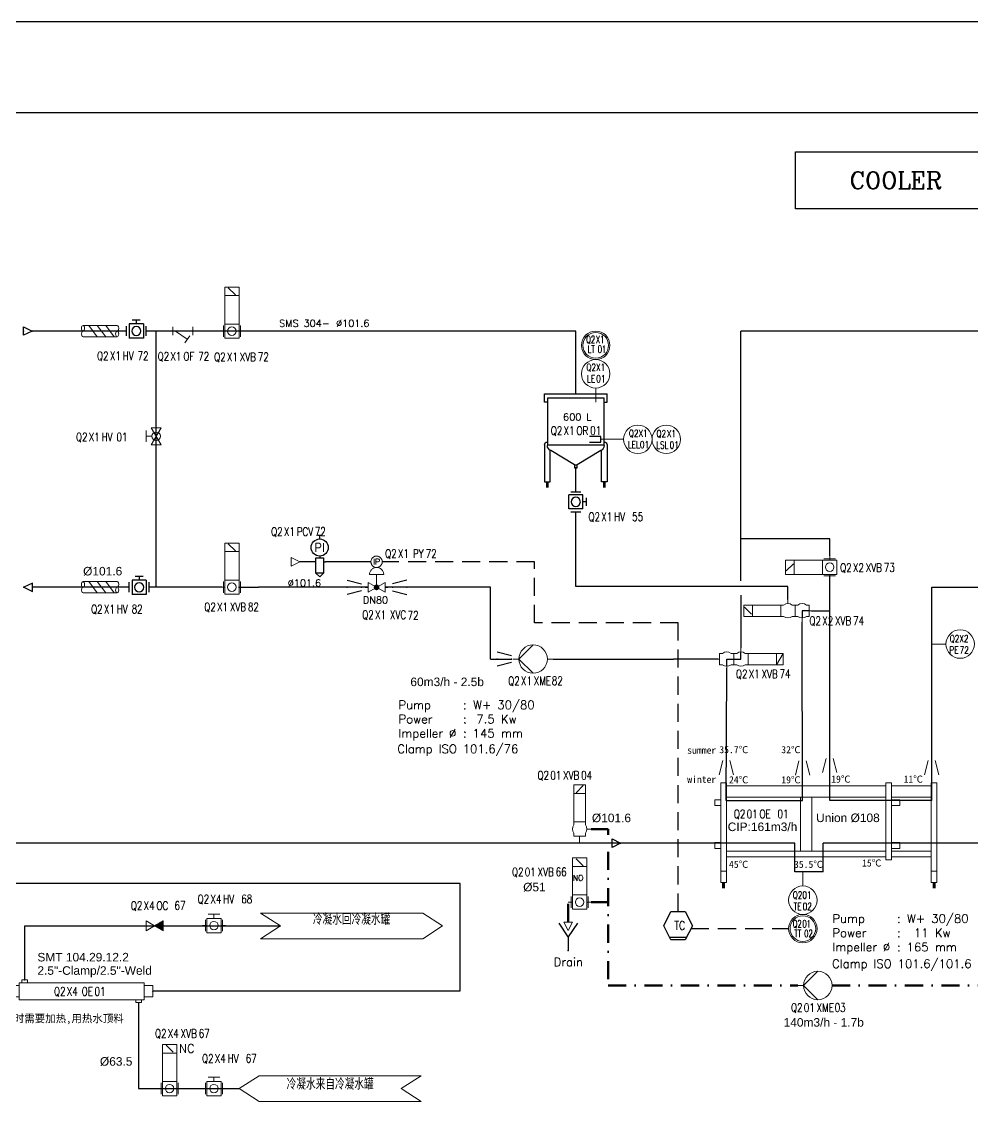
# Model space of a CAD drawing. Header units: inches. Extents: x 14542 to 16164, y 23460 to 24887.
# Drawn here: x 15452.9 to 15787.1, y 23620.2 to 23999.7 of the extents above; entities that cross this region are included whole.
import ezdxf
from ezdxf.enums import TextEntityAlignment as Align

# ---------------------------------------------------------------- set-up
doc = ezdxf.new("R2010")
doc.units = ezdxf.units.IN
doc.header["$MEASUREMENT"] = 0
for name, pattern in [('ACAD_ISO02W100', [15, 12, -3]), ('DASHDOT2', [12.7, 6.35, -3.175, 0, -3.175]), ('DASHED2', [9.525, 6.35, -3.175])]:
    doc.linetypes.add(name, pattern=pattern)
for name, color, linetype in [('14 Pipe Water Cold', 142, 'Continuous'), ('20 Pipe Steam Industrial', 231, 'Continuous'), ('DIAMETRE', 7, 'Continuous'), ('LIAISON INSTRUMENTATION', 140, 'DASHED2'), ('LIBELLE-INSTRUM', 7, 'Continuous'), ('MATERIEL-DIVERS', 7, 'Continuous'), ('POMPES-PROCESS', 7, 'Continuous'), ('REPERES', 7, 'Continuous'), ('Steam pipe', 231, 'Continuous'), ('techn-data', 7, 'Continuous'), ('TEXTES', 7, 'Continuous'), ('TUYAUTERIE-AIR INSTRUMENT', 3, 'Continuous'), ('TUYAUTERIE-EAU', 5, 'Continuous'), ('TUYAUTERIE-EAU UTILITES FROIDE', 142, 'Continuous'), ('TUYAUTERIE-EGOUT', 32, 'Continuous'), ('TUYAUTERIE-NEP', 4, 'DASHDOT2'), ('TUYAUTERIE-PROCESS', 30, 'Continuous'), ('TXT_FR', 7, 'Continuous'), ('VANNES', 7, 'Continuous'), ('VANNES-FLUIDES-AUX', 7, 'Continuous'), ('VANNES-PROCESS', 7, 'Continuous')]:
    doc.layers.add(name, color=color, linetype=linetype)
for name, color, linetype, lineweight in [('17 Pipe CIP', 4, 'DASHDOT2', 50), ('19 Pipe Process', 30, 'Continuous', 30), ('31 Equipment', 7, 'Continuous', 9), ('40 TXT Data', 7, 'Continuous', 9), ('61 Revision Cloud', 1, 'Continuous', 9)]:
    doc.layers.add(name, color=color, linetype=linetype, lineweight=lineweight)
doc.layers.get('REPERES').off()
doc.styles.add('ROMANC', font='romanc')
doc.styles.add('ROMANS', font='ROMANS.SHX')
doc.styles.add('ROMANT', font='romant')
doc.styles.get("Standard").update_dxf_attribs({"font": 'arial.ttf'})
doc.styles.add('USER1', font='TXT.SHX', dxfattribs={"bigfont": 'gbcbig.shx'})

# ---------------------------------------------------------------- blocks, each defined once
blk = doc.blocks.new('FLE23')
at = {"color": 7}
for p, q in [((0, -1.5), (0, 1.5)), ((0, 1.5), (3, 0)), ((3, 0), (0, -1.5))]:
    blk.add_line(p, q, dxfattribs=at)
at = {"layer": 'MATERIEL-DIVERS', "color": 2}
for p in [(0, 0), (3, 0)]:
    blk.add_point(p, dxfattribs=at)
at = {"layer": 'MATERIEL-DIVERS', "color": 7, "extrusion": (-1, 0, 0)}
blk.add_point((0, 0), dxfattribs=at)
at = {"layer": 'MATERIEL-DIVERS', "color": 7, "extrusion": (1, 0, 0)}
blk.add_point((3, 0), dxfattribs=at)
blk = doc.blocks.new('FLE23-A')
at = {"color": 7}
for p, q in [((0, 1.5), (-3, 0)), ((-3, 0), (0, -1.5)), ((0, -1.5), (0, 1.5))]:
    blk.add_line(p, q, dxfattribs=at)
at = {"layer": 'MATERIEL-DIVERS', "color": 7, "extrusion": (-1, 0, 0)}
blk.add_point((-3, 0), dxfattribs=at)
at = {"layer": 'MATERIEL-DIVERS', "color": 2}
for p in [(-3, 0), (0, 0)]:
    blk.add_point(p, dxfattribs=at)
at = {"layer": 'MATERIEL-DIVERS', "color": 7, "extrusion": (1, 0, 0)}
blk.add_point((0, 0), dxfattribs=at)
blk = doc.blocks.new('APV-SIGN-ARW-FLOW-1')
at = {"layer": '31 Equipment'}
for p, q in [((-1.5, -1.5), (-1.5, 1.5)), ((-1.5, 1.5), (1.5, 0)), ((1.5, 0), (-1.5, -1.5))]:
    blk.add_line(p, q, dxfattribs=at)
blk = doc.blocks.new('APV-PMP-GEN-CENTR-1')
at = {"layer": '31 Equipment', "ltscale": 38}
for p, q in [((5, 0), (0, 5)), ((-5, 0), (-7, 0)), ((5, 0), (0, -5)), ((5, 0), (7, 0))]:
    blk.add_line(p, q, dxfattribs=at)
blk.add_circle((0, 0), 5, dxfattribs=at)
blk = doc.blocks.new('APV-INS-M-L-TE')
at = {"layer": '31 Equipment', "color": 7}
blk.add_line((0, -5), (0, -10), dxfattribs=at)
blk.add_circle((0, 0), 5, dxfattribs=at)
blk = doc.blocks.new('APV-INS-F-L-TT')
at = {"layer": '31 Equipment'}
for radius in [5, 4.5]:
    blk.add_circle((0, 0), radius, dxfattribs=at)
blk = doc.blocks.new('EGOUT')
at = {"color": 7}
for p, q in [((-3.2, 9.61), (0, 4.81)), ((0, 4.81), (3.2, 9.61)), ((0, 4.81), (0, 0))]:
    blk.add_line(p, q, dxfattribs=at)
at = {"color": 7, "extrusion": (0, -1, 0)}
blk.add_point((0, 0), dxfattribs=at)
at = {"layer": 'POMPES-PROCESS', "style": 'ROMANS'}
blk.add_attdef('EGOUT', text='', height=3, dxfattribs=at).set_placement((0, -4), align=Align.MIDDLE)
blk = doc.blocks.new('APV-INS-M-L-PE')
at = {"layer": '31 Equipment', "color": 7}
blk.add_line((0, -5), (0, -10), dxfattribs=at)
blk.add_circle((0, 0), 5, dxfattribs=at)
blk = doc.blocks.new('APV-FILT-GEN-Y-1')
at = {"layer": '31 Equipment'}
for p, q in [((-3.5, -1.5), (-3.5, 1.5)), ((-3.5, 0), (3.5, 0)), ((-2.5, 0), (1.6, -2.87)), ((3.5, 1.5), (3.5, -1.5)), ((2.46, -1.64), (0.74, -4.1))]:
    blk.add_line(p, q, dxfattribs=at)
blk = doc.blocks.new('REPNORM1')
at = {"layer": 'TEXTES', "style": 'ROMANS', "width": 0.75}
for tag, p in [('ZONE', (-9.75, -1.25)), ('SOUSZONE', (-5.25, -1.25)), ('ELEMENT', (-0.75, -1.25)), ('NUM', (5.59, -1.22))]:
    blk.add_attdef(tag, p, '', height=3, dxfattribs=at)
blk = doc.blocks.new('REPNORM')
at = {"layer": 'TEXTES', "style": 'ROMANS', "width": 0.75}
for tag, p in [('ZONE', (-9.75, -1.25)), ('SOUSZONE', (-5.25, -1.25)), ('ELEMENT', (0, -1.25)), ('NUM', (4.5, -1.25))]:
    blk.add_attdef(tag, p, '', height=3, dxfattribs=at)
blk = doc.blocks.new('REPINS')
at = {"layer": 'TEXTES', "style": 'ROMANS', "width": 0.75}
for tag, p in [('ZONE', (-3.3, 1)), ('SOUSZONE', (0.1, 1)), ('NUM', (0.2, -3))]:
    blk.add_attdef(tag, p, '', height=2.5, dxfattribs=at)
blk.add_attdef('ELEMENT', text='', height=2.5, dxfattribs=at).set_placement((-0.2, -3), align=Align.RIGHT)
blk = doc.blocks.new('REPINS2')
at = {"layer": 'TEXTES', "style": 'ROMANS', "width": 0.7}
for tag, p in [('ZONE', (-3.35, 0.8)), ('SOUSZONE', (0.05, 0.8)), ('NUM', (0.7, -2.6))]:
    blk.add_attdef(tag, p, '', height=2.5, dxfattribs=at)
blk.add_attdef('ELEMENT', text='', height=2.5, dxfattribs=at).set_placement((-1.56, -2.59), align=Align.CENTER)
blk = doc.blocks.new('TEXT-PUMP_caract_ANGLAIS')
at = {"layer": 'techn-data', "style": 'ROMANS'}
for s, p in [('Pump', (-22, 9)), ('Power', (-22, 4)), ('Kw', (14, 4)), ('Impeller %%C', (-22, -1)), ('mm', (14, -1))]:
    blk.add_text(s, height=3, dxfattribs=at).set_placement(p)
for p in [(2, 9), (2, 4), (2, -1)]:
    blk.add_text(':', height=3, dxfattribs=at).set_placement(p, align=Align.RIGHT)
blk.add_attdef('Type', (4.23, 9), '', height=3, dxfattribs=at)
for tag, p in [('Pui', (11.76, 4)), ('Dia', (11.76, -1))]:
    blk.add_attdef(tag, text='', height=3, dxfattribs=at).set_placement(p, align=Align.RIGHT)
blk = doc.blocks.new('APV-HEX-PLAT-13')
at = {"layer": '31 Equipment'}
for p, q in [((-1, 2), (-1, 37)), ((-1, 37), (1, 37)), ((1, 2), (1, 37)), ((1, 36), (15, 36)), ((15, 10), (15, 37)), ((15, 37), (17, 37)), ((17, 10), (17, 37)), ((17, 36), (73, 36)), ((73, 2), (73, 37)), ((73, 37), (75, 37)), ((75, 2), (75, 37)), ((1, 32), (15, 32)), ((12, 29), (12, 31)), ((12, 31), (15, 31)), ((17, 32), (73, 32)), ((43, 13), (43, 32)), ((43, 13), (43, 32)), ((47, 13), (47, 32)), ((47, 13), (47, 32)), ((75, 31), (77, 31)), ((77, 29), (77, 31)), ((12, 29), (15, 29)), ((75, 29), (77, 29)), ((12, 16), (15, 16)), ((12, 14), (12, 16)), ((75, 16), (77, 16)), ((77, 14), (77, 16)), ((1, 13), (15, 13)), ((12, 14), (15, 14)), ((17, 13), (73, 13)), ((75, 14), (77, 14)), ((1, 11), (15, 11)), ((15, 10), (17, 10)), ((17, 11), (73, 11)), ((-1, 6), (1, 6)), ((73, 6), (75, 6)), ((-1, 2), (1, 2)), ((73, 2), (75, 2))]:
    blk.add_line(p, q, dxfattribs=at)
for points in [[(0.5, 2), (-0.5, 2), (0.5, 0), (-0.5, 0)], [(74.5, 2), (73.5, 2), (74.5, 0), (73.5, 0)]]:
    blk.add_trace(points, dxfattribs=at)
blk = doc.blocks.new('APV-VLV-SSEAT-SW43-41')
at = {"layer": '31 Equipment', "ltscale": 38}
for p, q in [((1.25, 20.25), (-1.25, 17.75)), ((-2, 7.5), (-2, 6.5)), ((2, 7.5), (2, 6.5)), ((2.5, 5), (4, 5)), ((-2.5, 0), (-4, 0)), ((-2, 2.5), (-2, 3.5)), ((-2, 2.5), (2, 2.5)), ((-2, 2.5), (-2, 1.5)), ((2, 2.5), (2, 3.5)), ((2, 2.5), (2, 1.5)), ((-2, -1.5), (-2, -2.5)), ((-2, -2.5), (2, -2.5)), ((0, -2.5), (0, -5)), ((2, -1.5), (2, -2.5))]:
    blk.add_line(p, q, dxfattribs=at)
at = {"layer": '31 Equipment', "lineweight": 30}
for p, q in [((0, 0), (-2.5, 0)), ((0, -2.5), (0, 0))]:
    blk.add_line(p, q, dxfattribs=at)
at = {"layer": '31 Equipment', "ltscale": 38}
for points in [[(-2, 17.5), (2, 17.5), (2, 20.5), (-2, 20.5)], [(-2, 7.5), (2, 7.5), (2, 17.5), (-2, 17.5)]]:
    blk.add_lwpolyline(points, close=True, dxfattribs=at)
for centre, start, end in [((0, 5), 143.1301, 216.8699), ((0, 5), 323.1301, 36.8699), ((0, 0), 143.1301, 216.8699), ((0, 0), 323.1301, 36.8699)]:
    blk.add_arc(centre, 2.5, start, end, dxfattribs=at)
blk = doc.blocks.new('APV-VLV-BFLY-SVS-3')
at = {"layer": '31 Equipment', "ltscale": 38}
for p, q in [((1.25, 15.25), (-1.25, 12.75)), ((-2.5, 0), (-4, 0)), ((2.5, 2.5), (-2.5, 2.5)), ((-2.5, 2.5), (-2.5, -2.5)), ((2.5, -2.5), (2.5, 2.5)), ((2.5, 0), (4, 0)), ((-2.5, -2.5), (2.5, -2.5))]:
    blk.add_line(p, q, dxfattribs=at)
at = {"layer": '31 Equipment'}
for p, q in [((-3, 2), (-3, -2)), ((3, -2), (3, 2))]:
    blk.add_line(p, q, dxfattribs=at)
at = {"layer": '31 Equipment', "ltscale": 38}
for points in [[(-2.5, 12.5), (2.5, 12.5), (2.5, 15.5), (-2.5, 15.5)], [(-2.5, 2.5), (2.5, 2.5), (2.5, 12.5), (-2.5, 12.5)]]:
    blk.add_lwpolyline(points, close=True, dxfattribs=at)
blk.add_circle((0, 0), 1.5, dxfattribs=at)
blk = doc.blocks.new('APV-VLVM-BALL-KHV+MF-1')
at = {"layer": '31 Equipment', "ltscale": 38}
for p, q in [((-3, 0), (-4, 0)), ((3, 0), (4, 0))]:
    blk.add_line(p, q, dxfattribs=at)
at = {"layer": '31 Equipment'}
for p, q in [((-3, 1.734), (-3, -1.734)), ((-3, -1.734), (3, 1.734)), ((3, -1.734), (-3, 1.734)), ((-2, 3.5), (2, 3.5)), ((0, 1.5), (0, 3.5)), ((3, 1.734), (3, -1.734))]:
    blk.add_line(p, q, dxfattribs=at)
blk.add_circle((0, 0), 1.5, dxfattribs=at)
blk = doc.blocks.new('VALVBUTT A BRIDES')
at = {"layer": 'VANNES'}
for p, q in [((-3.5, -1.73), (-3.5, 1.74)), ((-2.5, 2.5), (-2.5, -2.5)), ((-2.5, 2.5), (2.5, 2.5)), ((-1.4, 3.77), (1.4, 3.77)), ((0, 3.77), (0, 2.5)), ((2.5, 2.5), (2.5, -2.5)), ((3.5, -1.73), (3.5, 1.74)), ((-2.5, -2.5), (2.5, -2.5))]:
    blk.add_line(p, q, dxfattribs=at)
blk.add_circle((0, 0), 1.6, dxfattribs=at)
blk = doc.blocks.new('APV-FCE-GEN-REDCON-1')
at = {"layer": '31 Equipment', "color": 7}
for p, q in [((-2.5, 2.5), (2.5, 1.25)), ((2.5, 1.25), (2.5, 1.25)), ((2.5, -1.25), (-2.5, -2.5))]:
    blk.add_line(p, q, dxfattribs=at)
blk = doc.blocks.new('APV-VLV-SSEAT-SW41-3')
at = {"layer": '31 Equipment', "ltscale": 38}
for p, q in [((1.25, 15.25), (-1.25, 12.75)), ((-2, 2.5), (-2, 1.5)), ((2, 2.5), (2, 1.5)), ((2.5, 0), (4, 0)), ((-2, -2.5), (-2, -1.5)), ((2, -2.5), (-2, -2.5)), ((-2, -2.5), (2, -2.5)), ((0, -2.5), (0, -5)), ((2, -2.5), (2, -1.5))]:
    blk.add_line(p, q, dxfattribs=at)
for points in [[(-2, 12.5), (2, 12.5), (2, 15.5), (-2, 15.5)], [(-2, 2.5), (2, 2.5), (2, 12.5), (-2, 12.5)]]:
    blk.add_lwpolyline(points, close=True, dxfattribs=at)
for start, end in [(143.1301, 216.8699), (323.1301, 36.8699)]:
    blk.add_arc((0, 0), 2.5, start, end, dxfattribs=at)
blk = doc.blocks.new('VANNE NO')
at = {"layer": 'techn-data', "style": 'ROMANT'}
blk.add_text('NO', height=2, dxfattribs=at).set_placement((0, 0), align=Align.MIDDLE)
blk = doc.blocks.new('APV-HEX-TUB-11')
at = {"layer": '31 Equipment'}
for p, q in [((4, 3), (4, 4)), ((4, 4), (6, 4)), ((6, 4), (6, 3)), ((3, 2), (0, 2)), ((0, 2), (0, -2)), ((47, 3), (3, 3)), ((3, 3), (3, -3)), ((47, -3), (47, 3)), ((47, 2), (50, 2)), ((50, 2), (50, -2)), ((0, -2), (3, -2)), ((3, -3), (47, -3)), ((44, -4), (44, -3)), ((46, -3), (46, -4)), ((50, -2), (47, -2)), ((46, -4), (44, -4))]:
    blk.add_line(p, q, dxfattribs=at)
at = {"layer": '31 Equipment', "ltscale": 38}
for p in [(5, 4), (0, 0), (50, 0), (45, -4)]:
    blk.add_point(p, dxfattribs=at)
blk = doc.blocks.new('APV-VLVM-BFLY-SVS-1')
at = {"layer": '31 Equipment', "ltscale": 38}
for p, q in [((-2, 4), (2, 4)), ((0, 2.5), (0, 4)), ((-2.5, 0), (-4, 0)), ((2.5, 2.5), (-2.5, 2.5)), ((-2.5, 2.5), (-2.5, -2.5)), ((2.5, -2.5), (2.5, 2.5)), ((2.5, 0), (4, 0)), ((-2.5, -2.5), (2.5, -2.5))]:
    blk.add_line(p, q, dxfattribs=at)
at = {"layer": '31 Equipment'}
for p, q in [((-3, 2), (-3, -2)), ((3, -2), (3, 2))]:
    blk.add_line(p, q, dxfattribs=at)
at = {"layer": '31 Equipment', "ltscale": 38}
blk.add_circle((0, 0), 1.5, dxfattribs=at)
blk = doc.blocks.new('APV-SIGN-ARW-DWG-1')
at = {"layer": '31 Equipment'}
for p, q in [((-32, 4.49), (25, 4.49)), ((-32, 4.49), (-25, 0)), ((25, 4.49), (32, 0)), ((-25, 0), (-32, -4.49)), ((32, 0), (25, -4.49)), ((-32, -4.49), (25, -4.49))]:
    blk.add_line(p, q, dxfattribs=at)
at = {"layer": '31 Equipment', "style": 'ROMANS', "width": 0.8}
for tag, p in [('TEXT1', (0, 0.37)), ('TEXT2', (0, -3.63))]:
    blk.add_attdef(tag, text='', height=3, dxfattribs=at).set_placement(p, align=Align.CENTER)
blk = doc.blocks.new('APV-FCE-NRV-GEN-1')
at = {"layer": '31 Equipment'}
h = blk.add_hatch(dxfattribs=at)
h.set_pattern_fill('ANSI31', color=256, scale=0.01, style=0)
h.set_pattern_definition([(45, (0, 0), (-0.02245064, 0.02245064), [])])
h.paths.add_polyline_path([(3, 1.75), (3, -1.75), (0, 0)])
at = {"layer": '31 Equipment', "linetype": 'ACAD_ISO02W100', "ltscale": 38}
for p, q in [((-3, 0), (-5, 0)), ((0, 0), (-3, 1.75)), ((-3, 1.75), (-3, -1.75)), ((0, 0), (-3, -1.75)), ((0, 0), (3, 1.75)), ((0, 0), (3, -1.75)), ((3, 1.75), (3, -1.75)), ((3, 0), (5, 0))]:
    blk.add_line(p, q, dxfattribs=at)
blk = doc.blocks.new('BACONC2')
at = {"color": 7}
for p, q in [((-9.99, 14.84), (-9.99, 31.46)), ((-9.99, 31.45), (9.99, 31.45)), ((9.98, 31.46), (9.98, 14.84)), ((-11, 15), (-11, 2)), ((9.98, 15), (-10, 15)), ((-9, 2), (-9, 13.1)), ((-8.77, 13), (-0.5, 8)), ((0.5, 8), (8.76, 13)), ((9, 2), (9, 13.1)), ((11, 15), (11, 2)), ((-0.5, 7), (-0.5, 8)), ((0.5, 8), (-0.5, 8)), ((0.5, 8), (0.5, 7)), ((0.5, 7), (-0.5, 7)), ((-11, 2), (-9, 2)), ((11, 2), (9, 2))]:
    blk.add_line(p, q, dxfattribs=at)
at = {"color": 7, "const_width": 1}
for points in [[(-10, 2), (-10, 0)], [(10, 2), (10, 0)]]:
    blk.add_lwpolyline(points, dxfattribs=at)
at = {"color": 7}
for centre, radius, start, end in [((-10, 15), 1, 90, 180), ((10, 15), 1, 0, 90), ((-7.99, 14.84), 2, 180, 247.0717), ((7.98, 14.84), 2, 292.9479, 0)]:
    blk.add_arc(centre, radius, start, end, dxfattribs=at)
at = {"color": 7, "extrusion": (0, -1, 0)}
blk.add_point((0, 7), dxfattribs=at)
at = {"layer": 'TUYAUTERIE-NEP', "color": 2}
blk.add_point((0, 7), dxfattribs=at)
at = {"layer": 'TUYAUTERIE-NEP', "color": 7, "extrusion": (0, -1, 0)}
blk.add_point((0, 7), dxfattribs=at)
at = {"layer": 'VANNES-PROCESS'}
for p, q in [((11, 33), (-11, 33)), ((-11, 30), (-11, 33)), ((11, 30), (11, 33)), ((-10, 30), (-11, 30)), ((10, 30), (11, 30))]:
    blk.add_line(p, q, dxfattribs=at)
blk = doc.blocks.new('DETR12MODIF')
at = {"layer": 'MATERIEL-DIVERS', "color": 7}
for p, q in [((-0.67, 9.33), (0.67, 9.33)), ((0, 8), (0, 9.33)), ((-1.33, 0), (-2, 0)), ((-1.33, -4), (-1.33, 1.33)), ((-1.33, 1.33), (1.33, 1.33)), ((1.33, 1.33), (1.33, -4)), ((1.33, 0), (2, 0)), ((-1.33, -4), (0, -5.33)), ((1.33, -4), (-1.33, -4)), ((0, -5.33), (1.33, -4))]:
    blk.add_line(p, q, dxfattribs=at)
at = {"layer": 'MATERIEL-DIVERS'}
blk.add_line((0, 2), (0, 1.33), dxfattribs=at)
blk.add_circle((0, 5), 3, dxfattribs=at)
at = {"layer": 'MATERIEL-DIVERS', "style": 'ROMANS'}
blk.add_text('PI', height=3, dxfattribs=at).set_placement((0, 5), align=Align.MIDDLE)
blk = doc.blocks.new('APV-VLV-MODUL-2WAY-1')
at = {"layer": '31 Equipment', "linetype": 'ACAD_ISO02W100', "ltscale": 38}
for p, q in [((2.5, 4.5), (-2.5, 4.5)), ((0, 1), (0, 4.5))]:
    blk.add_line(p, q, dxfattribs=at)
at = {"layer": '31 Equipment', "ltscale": 38}
for p, q in [((-3, 0), (-4, 0)), ((3, 0), (4, 0))]:
    blk.add_line(p, q, dxfattribs=at)
at = {"layer": '31 Equipment'}
for p, q in [((-3, 1.734), (-3, -1.734)), ((-3, -1.734), (3, 1.734)), ((3, -1.734), (-3, 1.734)), ((3, 1.734), (3, -1.734))]:
    blk.add_line(p, q, dxfattribs=at)
at = {"layer": '31 Equipment', "const_width": 1}
blk.add_lwpolyline([(-0.5, 0, 1), (0.5, 0, 1)], format="xyb", close=True, dxfattribs=at)
at = {"layer": '31 Equipment', "linetype": 'ACAD_ISO02W100', "ltscale": 38}
blk.add_arc((0, 4.5), 2.5, 0, 180, dxfattribs=at)
blk = doc.blocks.new('APV-VLV-IPCNV-GEN-1')
at = {"layer": '31 Equipment', "linetype": 'ACAD_ISO02W100', "ltscale": 38}
blk.add_circle((0, 0), 2, dxfattribs=at)
at = {"layer": '31 Equipment', "style": 'ROMANS'}
blk.add_text('IP', height=2, dxfattribs=at).set_placement((0, 0), align=Align.MIDDLE)
blk = doc.blocks.new('APV-INS-M-L-LE2')
at = {"layer": '31 Equipment', "color": 7}
blk.add_line((5, 0), (13, 0), dxfattribs=at)
at = {"layer": '31 Equipment', "lineweight": 25}
blk.add_lwpolyline([(17, 1), (13, 1), (13, 0), (13, -1), (17, -1)], dxfattribs=at)
at = {"layer": '31 Equipment', "color": 7}
blk.add_circle((0, 0), 5, dxfattribs=at)
blk = doc.blocks.new('APV-INS-M-L-LS')
at = {"layer": '31 Equipment', "color": 7}
blk.add_circle((0, 0), 5, dxfattribs=at)
blk = doc.blocks.new('APV-INS-M-L-LE1')
at = {"layer": '31 Equipment', "color": 7}
blk.add_line((0, -5), (0, -10), dxfattribs=at)
blk.add_circle((0, 0), 5, dxfattribs=at)
blk = doc.blocks.new('APV-INS-F-L-LT')
at = {"layer": '31 Equipment'}
for radius in [5, 4.5]:
    blk.add_circle((0, 0), radius, dxfattribs=at)
blk = doc.blocks.new('CR')
at = {"color": 7}
for p, q in [((-2.5, 2.5), (2.5, 1.25)), ((2.5, 1.25), (2.5, 1.25)), ((2.5, -1.25), (-2.5, -2.5))]:
    blk.add_line(p, q, dxfattribs=at)
at = {"color": 7, "extrusion": (-1, 0, 0)}
blk.add_point((-2.5, 0), dxfattribs=at)
at = {"color": 7, "extrusion": (1, 0, 0)}
blk.add_point((2.5, 0), dxfattribs=at)
blk = doc.blocks.new('APV-VLV-SSEAT-SW43-11')
at = {"layer": '31 Equipment', "ltscale": 38}
for p, q in [((-2, 6.5), (-2, 7.5)), ((2, 6.5), (2, 7.5)), ((2.5, 5), (4, 5)), ((-4, 0), (-2.5, 0)), ((-2, 2.5), (-2, 3.5)), ((-2, 2.5), (2, 2.5)), ((-2, 1.5), (-2, 2.5)), ((2, 2.5), (2, 3.5)), ((2, 1.5), (2, 2.5)), ((-2, -2.5), (-2, -1.5)), ((-2, -2.5), (2, -2.5)), ((0, -5), (0, -2.5)), ((2, -2.5), (2, -1.5))]:
    blk.add_line(p, q, dxfattribs=at)
at = {"layer": '31 Equipment', "lineweight": 30, "ltscale": 38}
blk.add_line((0, 0), (0, 5), dxfattribs=at)
at = {"layer": '31 Equipment', "lineweight": 30}
for p, q in [((0, 5), (2.5, 5)), ((-2.5, 0), (0, 0))]:
    blk.add_line(p, q, dxfattribs=at)
at = {"layer": '31 Equipment', "ltscale": 38}
blk.add_lwpolyline([(-2, 7.5), (2, 7.5), (2, 17.5), (-2, 17.5)], close=True, dxfattribs=at)
for centre, start, end in [((0, 5), 143.1301, 216.8699), ((0, 5), 323.1301, 36.8699), ((0, 0), 143.1301, 216.8699), ((0, 0), 323.1301, 36.8699)]:
    blk.add_arc(centre, 2.5, start, end, dxfattribs=at)
blk = doc.blocks.new('A$C67AE6050')
at = {"layer": '31 Equipment'}
for p, q in [((2, 22.5), (2, 24.84)), ((2, 24.84), (6, 24.84)), ((2, 22.5), (6, 24.84)), ((6, 24.84), (6, 22.5))]:
    blk.add_line(p, q, dxfattribs=at)
blk.add_blockref('APV-VLV-SSEAT-SW43-11', (4, 5), dxfattribs=at)
blk = doc.blocks.new('APV-INS-F-PLC-TC')
at = {"layer": '31 Equipment', "lineweight": -3}
for p, q in [((-5, 0), (-2.5, 5)), ((-2.5, 5), (2.5, 5)), ((2.5, 5), (5, 0)), ((-2.5, -5), (-5, 0)), ((5, 0), (2.5, -5)), ((-3, -4), (3, -4)), ((2.5, -5), (-2.5, -5))]:
    blk.add_line(p, q, dxfattribs=at)
blk = doc.blocks.new('APV-OTH-GEN-INSULATE-1')
at = {"layer": '31 Equipment'}
for p, q in [((6, 2), (-6, 2)), ((-5, -2), (-2, 2)), ((-2, -2), (1, 2)), ((1, -2), (4, 2)), ((-6, -2), (6, -2))]:
    blk.add_line(p, q, dxfattribs=at)
for centre, major_axis in [((-6, 1), (0, 1)), ((6, -1), (0, -1))]:
    blk.add_ellipse(centre, major_axis=major_axis, ratio=0.547943, start_param=0, end_param=3.141593, dxfattribs=at)
at = {"layer": '31 Equipment', "extrusion": (0, 0, -1)}
for centre, major_axis in [((-6, -1), (0, -1)), ((6, 1), (0, 1))]:
    blk.add_ellipse(centre, major_axis=major_axis, ratio=0.547943, dxfattribs=at)

msp = doc.modelspace()

# ---------------------------------------------------------------- linework, layer by layer
at = {"layer": '14 Pipe Water Cold'}
for p, q in [((15489.75, 23890.93), (15456.67, 23890.96)), ((15515.38, 23890.93), (15496.75, 23890.93)), ((15500.23, 23870.93), (15500.23, 23890.93)), ((15574.69, 23890.93), (15515.38, 23890.93)), ((15647.69, 23890.93), (15574.69, 23890.93)), ((15647.69, 23868.93), (15647.69, 23890.93)), ((15705.74, 23803.14), (15705.74, 23890.93)), ((15819.75, 23890.93), (15705.74, 23890.93)), ((15500.23, 23800.93), (15500.23, 23870.93)), ((15647.69, 23834.43), (15647.69, 23842.93)), ((15736.9, 23817.91), (15705.74, 23817.91)), ((15736.9, 23811.94), (15736.9, 23817.91)), ((15736.9, 23792.65), (15736.9, 23804.69)), ((15490.75, 23800.93), (15456.76, 23800.93)), ((15523.25, 23800.9), (15497.75, 23800.9)), ((15529.19, 23800.9), (15536.19, 23800.9)), ((15574.69, 23800.9), (15536.19, 23800.9)), ((15617.69, 23800.9), (15580.69, 23800.9)), ((15617.69, 23775.67), (15617.69, 23800.9)), ((15722.23, 23801.14), (15647.69, 23801.14)), ((15722.23, 23796.65), (15722.23, 23801.14)), ((15772.75, 23725.93), (15772.75, 23800.93)), ((15772.75, 23800.93), (15899.75, 23800.93)), ((15705.74, 23798.14), (15705.74, 23779.67)), ((15730.49, 23792.65), (15736.9, 23792.65)), ((15736.9, 23725.93), (15736.9, 23792.65)), ((15727.4, 23725.93), (15727.23, 23788.65)), ((15617.69, 23775.67), (15625.19, 23775.67)), ((15639.69, 23775.67), (15681.97, 23775.67)), ((15697.65, 23775.67), (15681.97, 23775.67)), ((15700.57, 23725.93), (15700.74, 23772.42)), ((15700.6, 23725.93), (15727.4, 23725.93)), ((15772.75, 23725.93), (15736.9, 23725.93))]:
    msp.add_line(p, q, dxfattribs=at)
at = {"layer": '17 Pipe CIP'}
for p, q in [((15653.04, 23715.93), (15659.04, 23715.93)), ((15659.04, 23715.93), (15659.04, 23713.93)), ((15659.04, 23707.93), (15659.04, 23660.93)), ((15645.04, 23683.25), (15645.04, 23690.25)), ((15659.04, 23690.25), (15653.04, 23690.25)), ((15659.04, 23660.93), (15725.75, 23660.93)), ((15737.75, 23660.93), (15832.75, 23660.93))]:
    msp.add_line(p, q, dxfattribs=at)
at = {"layer": '19 Pipe Process'}
for p, q in [((16047.82, 23967.64), (15401.71, 23967.64)), ((15694.46, 23710.93), (15401.71, 23710.93)), ((15704.46, 23710.93), (15645.75, 23710.93)), ((15724.61, 23710.93), (15704.46, 23710.93)), ((15724.61, 23700.93), (15724.61, 23710.93)), ((15966.64, 23710.93), (15734.61, 23710.93)), ((15734.61, 23700.93), (15734.61, 23710.93)), ((15734.61, 23700.93), (15724.61, 23700.93)), ((15454.05, 23662.91), (15454.05, 23681.88))]:
    msp.add_line(p, q, dxfattribs=at)
for points in [[(15353.18, 23696.75), (15353.18, 23999.73), (15949.75, 23999.73)], [(15499.05, 23659.04), (15607.01, 23659.04), (15607.01, 23696.75), (15353.18, 23696.75)]]:
    msp.add_lwpolyline(points, dxfattribs=at)
at = {"layer": '20 Pipe Steam Industrial', "ltscale": 2}
for p, q in [((15454.05, 23681.88), (15543.89, 23681.88)), ((15494.05, 23654.91), (15494.05, 23624.69)), ((15494.05, 23624.69), (15529.37, 23624.69))]:
    msp.add_line(p, q, dxfattribs=at)
at = {"layer": '31 Equipment', "color": 7}
for p, q in [((15547.69, 23808.37), (15547.69, 23811.37)), ((15547.69, 23811.37), (15550.69, 23809.87)), ((15550.69, 23809.87), (15547.69, 23808.37))]:
    msp.add_line(p, q, dxfattribs=at)
at = {"layer": 'LIAISON INSTRUMENTATION'}
for points in [[(15683.64, 23686.95), (15683.64, 23788.39), (15633.18, 23788.39), (15633.18, 23809.87), (15579.69, 23809.87)], [(15688.13, 23680.95), (15722.48, 23680.93)]]:
    msp.add_lwpolyline(points, dxfattribs=at)
at = {"layer": 'MATERIEL-DIVERS'}
msp.add_lwpolyline([(15794.92, 23933.93), (15724.92, 23933.93), (15724.92, 23953.93), (15794.92, 23953.93)], close=True, dxfattribs=at)
at = {"layer": 'TUYAUTERIE-AIR INSTRUMENT'}
for p, q in [((15555.69, 23809.87), (15550.69, 23809.87)), ((15564.69, 23809.87), (15559.69, 23809.87)), ((15575.69, 23809.87), (15564.69, 23809.87))]:
    msp.add_line(p, q, dxfattribs=at)
at = {"layer": 'TUYAUTERIE-EAU UTILITES FROIDE'}
msp.add_line((15647.69, 23801.14), (15647.69, 23827.43), dxfattribs=at)

# ---------------------------------------------------------------- block references
at = {"layer": '14 Pipe Water Cold', "xscale": -1}
for p in [(15493.25, 23890.96), (15494.25, 23800.9)]:
    msp.add_blockref('VALVBUTT A BRIDES', p, dxfattribs=at)
at = {"layer": '14 Pipe Water Cold', "xscale": -1, "rotation": 270}
msp.add_blockref('VALVBUTT A BRIDES', (15647.69, 23830.93), dxfattribs=at)
at = {"layer": '31 Equipment', "xscale": -1}
for name, p in [('APV-OTH-GEN-INSULATE-1', (15480.53, 23890.93)), ('APV-INS-M-L-LE1', (15654.69, 23875.93)), ('APV-OTH-GEN-INSULATE-1', (15480.53, 23800.93)), ('APV-HEX-PLAT-13', (15773.6, 23695.14)), ('APV-INS-F-L-TT', (15727.48, 23680.93))]:
    msp.add_blockref(name, p, dxfattribs=at)
at = {"layer": '31 Equipment'}
for name, p in [('APV-INS-F-L-LT', (15654.69, 23885.93)), ('APV-INS-F-PLC-TC', (15683.64, 23681.95))]:
    msp.add_blockref(name, p, dxfattribs=at)
at = {"layer": '31 Equipment', "xscale": -1}
for name, p, rotation in [('APV-VLVM-BALL-KHV+MF-1', (15500.23, 23853.97), 90), ('APV-INS-M-L-PE', (15782.75, 23780.93), 270.0000000000001), ('APV-INS-M-L-TE', (15727.48, 23690.93), 180)]:
    msp.add_blockref(name, p, dxfattribs=dict(at, rotation=rotation))
at = {"layer": '31 Equipment'}
for name, p, rotation in [('APV-INS-M-L-LE2', (15669.48, 23852.92), 180), ('APV-INS-M-L-LS', (15679.47, 23852.9), 90), ('APV-FCE-GEN-REDCON-1', (15736.9, 23738.27), 90), ('APV-FCE-GEN-REDCON-1', (15700.6, 23737.48), 90), ('APV-FCE-GEN-REDCON-1', (15727.37, 23737.35), 90), ('APV-FCE-GEN-REDCON-1', (15772.75, 23737.48), 90)]:
    msp.add_blockref(name, p, dxfattribs=dict(at, rotation=rotation))
at = {"layer": '31 Equipment', "xscale": -1, "yscale": -1}
msp.add_blockref('APV-HEX-TUB-11', (15499.05, 23658.91), dxfattribs=at)
at = {"layer": '61 Revision Cloud', "xscale": -1, "rotation": 270}
msp.add_blockref('A$C67AE6050', (15695.74, 23771.67), dxfattribs=at)
at = {"layer": 'MATERIEL-DIVERS', "xscale": -1}
for name, p in [('FLE23-A', (15453.67, 23890.96)), ('BACONC2', (15647.69, 23835.93)), ('CR', (15585.83, 23800.9)), ('FLE23-A', (15660.42, 23710.93))]:
    msp.add_blockref(name, p, dxfattribs=at)
at = {"layer": 'MATERIEL-DIVERS'}
for name, p in [('CR', (15569.83, 23800.9)), ('CR', (15622.56, 23775.67)), ('APV-FCE-NRV-GEN-1', (15499.69, 23681.88))]:
    msp.add_blockref(name, p, dxfattribs=at)
ref = msp.add_blockref('APV-SIGN-ARW-DWG-1', (15568.89, 23681.88), dxfattribs=at)
ref.add_attrib('TEXT1', '冷凝水回冷凝水罐', dxfattribs={"layer": '31 Equipment', "height": 4, "style": 'USER1'}).set_placement((15568.89, 23682.25), align=Align.CENTER)
at = {"layer": 'MATERIEL-DIVERS', "rotation": 270}
msp.add_blockref('APV-SIGN-ARW-FLOW-1', (15645.04, 23681.75), dxfattribs=at)
at = {"layer": 'MATERIEL-DIVERS'}
ref = msp.add_blockref('EGOUT', (15645.04, 23673.25), dxfattribs=dict(at, xscale=-1))
ref.add_attrib('EGOUT', 'Drain', dxfattribs={"layer": 'POMPES-PROCESS', "height": 3, "style": 'ROMANS'}).set_placement((15645.04, 23669.25), align=Align.MIDDLE)
ref = msp.add_blockref('APV-SIGN-ARW-DWG-1', (15561.37, 23624.69), dxfattribs=dict(at, rotation=180))
ref.add_attrib('TEXT1', '冷凝水来自冷凝水罐', dxfattribs={"layer": '31 Equipment', "height": 4, "style": 'USER1'}).set_placement((15561.37, 23624.31), align=Align.CENTER)
at = {"layer": 'REPERES'}
for name, p, values in [('REPINS2', (15654.69, 23885.93), {'ZONE': 'Q2', 'SOUSZONE': 'X1', 'NUM': '01', 'ELEMENT': 'LT'}), ('REPNORM1', (15530.36, 23881.6), {'ZONE': 'Q2', 'SOUSZONE': 'X1', 'ELEMENT': 'XVB', 'NUM': '72'}), ('REPINS', (15654.69, 23875.93), {'ZONE': 'Q2', 'SOUSZONE': 'X1', 'ELEMENT': 'LE', 'NUM': '01'}), ('REPNORM1', (15661.9, 23825.41), {'ZONE': 'Q2', 'SOUSZONE': 'X1', 'ELEMENT': 'HV', 'NUM': '55'}), ('REPNORM1', (15550.38, 23820.21), {'ZONE': 'Q2', 'SOUSZONE': 'X1', 'ELEMENT': 'PCV', 'NUM': '72'}), ('REPNORM', (15590.45, 23812.48), {'ZONE': 'Q2', 'SOUSZONE': 'X1', 'ELEMENT': 'PY', 'NUM': '72'}), ('REPNORM1', (15750.33, 23807.56), {'ZONE': 'Q2', 'SOUSZONE': 'X2', 'ELEMENT': 'XVB', 'NUM': '73'}), ('REPNORM1', (15526.89, 23793.71), {'ZONE': 'Q2', 'SOUSZONE': 'X1', 'ELEMENT': 'XVB', 'NUM': '82'}), ('REPNORM1', (15739.53, 23788.86), {'ZONE': 'Q2', 'SOUSZONE': 'X2', 'ELEMENT': 'XVB', 'NUM': '74'}), ('REPINS', (15782.38, 23780.59), {'ZONE': 'Q2', 'SOUSZONE': 'X2', 'ELEMENT': 'PE', 'NUM': '72'}), ('REPNORM1', (15713.71, 23770.18), {'ZONE': 'Q2', 'SOUSZONE': 'X1', 'ELEMENT': 'XVB', 'NUM': '74'}), ('REPNORM1', (15633.68, 23767.75), {'ZONE': 'Q2', 'SOUSZONE': 'X1', 'ELEMENT': 'XME', 'NUM': '82'}), ('REPNORM1', (15643.99, 23734.54), {'ZONE': 'Q2', 'SOUSZONE': '01', 'ELEMENT': 'XVB', 'NUM': '04'}), ('REPNORM1', (15712.98, 23720.95), {'ZONE': 'Q2', 'SOUSZONE': '01', 'ELEMENT': 'OE', 'NUM': '01'}), ('REPNORM1', (15635.02, 23700.58), {'ZONE': 'Q2', 'SOUSZONE': '01', 'ELEMENT': 'XVB', 'NUM': '66'}), ('REPNORM1', (15524.55, 23691.06), {'ZONE': 'Q2', 'SOUSZONE': 'X4', 'ELEMENT': 'HV', 'NUM': '68'}), ('REPINS', (15727.22, 23690.45), {'ZONE': 'Q2', 'SOUSZONE': '01', 'ELEMENT': 'TE', 'NUM': '02'}), ('REPNORM1', (15501.09, 23688.74), {'ZONE': 'Q2', 'SOUSZONE': 'X4', 'ELEMENT': 'OC', 'NUM': '67'}), ('REPINS2', (15727.26, 23680.55), {'ZONE': 'Q2', 'SOUSZONE': '01', 'NUM': '02', 'ELEMENT': 'TT'}), ('REPNORM', (15474.07, 23658.59), {'ZONE': 'Q2', 'SOUSZONE': 'X4', 'ELEMENT': 'OE', 'NUM': '01'}), ('REPNORM1', (15733.07, 23652.89), {'ZONE': 'Q2', 'SOUSZONE': '01', 'ELEMENT': 'XME', 'NUM': '03'}), ('REPNORM1', (15509.58, 23643.79), {'ZONE': 'Q2', 'SOUSZONE': 'X4', 'ELEMENT': 'XVB', 'NUM': '67'}), ('REPNORM1', (15526.1, 23635.01), {'ZONE': 'Q2', 'SOUSZONE': 'X4', 'ELEMENT': 'HV', 'NUM': '67'})]:
    msp.add_blockref(name, p, dxfattribs=at).add_auto_attribs(values)
ref = msp.add_blockref('REPNORM', (15489.21, 23881.96), dxfattribs=at)
ref.add_attrib('ZONE', 'Q2', (15479.46, 23880.71), dxfattribs={"layer": 'TEXTES', "height": 3, "style": 'ROMANS', "width": 0.75})
ref.add_attrib('SOUSZONE', 'X1', (15483.96, 23880.72), dxfattribs={"layer": 'TEXTES', "height": 3, "style": 'ROMANS', "width": 0.75})
ref.add_attrib('ELEMENT', 'HV', (15488.47, 23880.72), dxfattribs={"layer": 'TEXTES', "height": 3, "style": 'ROMANS', "width": 0.75})
ref.add_attrib('NUM', '72', (15493.71, 23880.72), dxfattribs={"layer": 'TEXTES', "height": 3, "style": 'ROMANS', "width": 0.75})
ref = msp.add_blockref('REPNORM', (15510.51, 23881.81), dxfattribs=at)
ref.add_attrib('ZONE', 'Q2', (15500.76, 23880.56), dxfattribs={"layer": 'TEXTES', "height": 3, "style": 'ROMANS', "width": 0.75})
ref.add_attrib('SOUSZONE', 'X1', (15505.26, 23880.56), dxfattribs={"layer": 'TEXTES', "height": 3, "style": 'ROMANS', "width": 0.75})
ref.add_attrib('ELEMENT', 'OF', (15509.78, 23880.56), dxfattribs={"layer": 'TEXTES', "height": 3, "style": 'ROMANS', "width": 0.75})
ref.add_attrib('NUM', '72', (15515.01, 23880.56), dxfattribs={"layer": 'TEXTES', "height": 3, "style": 'ROMANS', "width": 0.75})
ref = msp.add_blockref('REPNORM', (15481.8, 23853.45), dxfattribs=at)
ref.add_attrib('ZONE', 'Q2', (15472.05, 23852.2), dxfattribs={"layer": 'TEXTES', "height": 3, "style": 'ROMANS', "width": 0.75})
ref.add_attrib('SOUSZONE', 'X1', (15476.55, 23852.21), dxfattribs={"layer": 'TEXTES', "height": 3, "style": 'ROMANS', "width": 0.75})
ref.add_attrib('ELEMENT', 'HV', (15481.06, 23852.21), dxfattribs={"layer": 'TEXTES', "height": 3, "style": 'ROMANS', "width": 0.75})
ref.add_attrib('NUM', '01', (15486.3, 23852.21), dxfattribs={"layer": 'TEXTES', "height": 3, "style": 'ROMANS', "width": 0.75})
ref = msp.add_blockref('REPNORM1', (15648.67, 23855.69), dxfattribs=at)
ref.add_attrib('ZONE', 'Q2', (15638.92, 23854.44), dxfattribs={"layer": 'TEXTES', "height": 3, "style": 'ROMANS', "width": 0.75})
ref.add_attrib('SOUSZONE', 'X1', (15643.42, 23854.44), dxfattribs={"layer": 'TEXTES', "height": 3, "style": 'ROMANS', "width": 0.75})
ref.add_attrib('ELEMENT', 'OR', (15647.92, 23854.44), dxfattribs={"layer": 'TEXTES', "height": 3, "style": 'ROMANS', "width": 0.75})
ref.add_attrib('NUM', '01', (15652.75, 23854.47), dxfattribs={"layer": 'TEXTES', "height": 3, "style": 'ROMANS', "width": 0.75})
ref = msp.add_blockref('REPINS', (15669.64, 23852.79), dxfattribs=at)
ref.add_attrib('ZONE', 'Q2', (15666.34, 23853.79), dxfattribs={"layer": 'TEXTES', "height": 2.5, "style": 'ROMANS', "width": 0.75})
ref.add_attrib('SOUSZONE', 'X1', (15669.74, 23853.79), dxfattribs={"layer": 'TEXTES', "height": 2.5, "style": 'ROMANS', "width": 0.75})
ref.add_attrib('ELEMENT', 'LEL', dxfattribs={"layer": 'TEXTES', "height": 2.5, "style": 'ROMANS', "width": 0.75}).set_placement((15670.23, 23849.79), align=Align.RIGHT)
ref.add_attrib('NUM', '01', (15670.23, 23849.79), dxfattribs={"layer": 'TEXTES', "height": 2.5, "style": 'ROMANS', "width": 0.75})
ref = msp.add_blockref('REPINS', (15680.47, 23852.62), dxfattribs=at)
ref.add_attrib('ZONE', 'Q2', (15676.05, 23853.62), dxfattribs={"layer": 'TEXTES', "height": 2.5, "style": 'ROMANS', "width": 0.75})
ref.add_attrib('SOUSZONE', 'X1', (15679.69, 23853.62), dxfattribs={"layer": 'TEXTES', "height": 2.5, "style": 'ROMANS', "width": 0.75})
ref.add_attrib('ELEMENT', 'LSL', dxfattribs={"layer": 'TEXTES', "height": 2.5, "style": 'ROMANS', "width": 0.75}).set_placement((15680.27, 23849.62), align=Align.RIGHT)
ref.add_attrib('NUM', '01', (15680.67, 23849.62), dxfattribs={"layer": 'TEXTES', "height": 2.5, "style": 'ROMANS', "width": 0.75})
ref = msp.add_blockref('REPNORM', (15487.13, 23792.99), dxfattribs=at)
ref.add_attrib('ZONE', 'Q2', (15477.38, 23791.74), dxfattribs={"layer": 'TEXTES', "height": 3, "style": 'ROMANS', "width": 0.75})
ref.add_attrib('SOUSZONE', 'X1', (15481.88, 23791.74), dxfattribs={"layer": 'TEXTES', "height": 3, "style": 'ROMANS', "width": 0.75})
ref.add_attrib('ELEMENT', 'HV', (15486.39, 23791.74), dxfattribs={"layer": 'TEXTES', "height": 3, "style": 'ROMANS', "width": 0.75})
ref.add_attrib('NUM', '82', (15491.63, 23791.74), dxfattribs={"layer": 'TEXTES', "height": 3, "style": 'ROMANS', "width": 0.75})
ref = msp.add_blockref('REPNORM', (15582.39, 23790.98), dxfattribs=at)
ref.add_attrib('ZONE', 'Q2', (15572.64, 23789.73), dxfattribs={"layer": 'TEXTES', "height": 3, "style": 'ROMANS', "width": 0.75})
ref.add_attrib('SOUSZONE', 'X1', (15577.14, 23789.73), dxfattribs={"layer": 'TEXTES', "height": 3, "style": 'ROMANS', "width": 0.75})
ref.add_attrib('ELEMENT', 'XVC', (15582.39, 23789.73), dxfattribs={"layer": 'TEXTES', "height": 3, "style": 'ROMANS', "width": 0.75})
ref.add_attrib('NUM', '72', (15588.6, 23789.56), dxfattribs={"layer": 'TEXTES', "height": 3, "style": 'ROMANS', "width": 0.75})
at = {"layer": 'Steam pipe'}
msp.add_blockref('APV-FILT-GEN-Y-1', (15509.58, 23890.96), dxfattribs=at)
at = {"layer": 'TUYAUTERIE-EAU', "xscale": -1}
msp.add_blockref('FLE23', (15456.76, 23800.9), dxfattribs=at)
at = {"layer": 'TUYAUTERIE-EGOUT', "xscale": -1}
msp.add_blockref('APV-PMP-GEN-CENTR-1', (15732.75, 23660.93), dxfattribs=at)
at = {"layer": 'TUYAUTERIE-PROCESS'}
for p, values in [((15607.39, 23749.06), {'Dia': '145', 'Pui': '7.5', 'Type': 'W+ 30/80'}), ((15759.87, 23673.94), {'Dia': '165', 'Pui': '11', 'Type': 'W+ 30/80'})]:
    msp.add_blockref('TEXT-PUMP_caract_ANGLAIS', p, dxfattribs=at).add_auto_attribs(values)
at = {"layer": 'VANNES', "xscale": -1}
for name, p in [('APV-VLV-BFLY-SVS-3', (15526.84, 23890.93)), ('APV-VLV-BFLY-SVS-3', (15526.84, 23800.93)), ('APV-VLV-MODUL-2WAY-1', (15577.69, 23800.87)), ('APV-PMP-GEN-CENTR-1', (15632.69, 23775.67)), ('APV-VLV-BFLY-SVS-3', (15649.04, 23690.25)), ('APV-VLV-BFLY-SVS-3', (15504.97, 23624.69))]:
    msp.add_blockref(name, p, dxfattribs=at)
at = {"layer": 'VANNES'}
for name, p in [('APV-VLV-IPCNV-GEN-1', (15577.69, 23809.87)), ('APV-VLV-SSEAT-SW41-3', (15649.04, 23715.93))]:
    msp.add_blockref(name, p, dxfattribs=at)
at = {"layer": 'VANNES', "xscale": -1, "rotation": 90}
msp.add_blockref('APV-VLV-BFLY-SVS-3', (15736.9, 23807.94), dxfattribs=at)
at = {"layer": 'VANNES'}
for name, p, rotation in [('APV-VLV-SSEAT-SW43-41', (15727.23, 23792.65), 90), ('APV-VLVM-BFLY-SVS-1', (15520.55, 23681.97), 0.0001520394955827), ('APV-VLVM-BFLY-SVS-1', (15520.55, 23624.69), 0.0001520394955827)]:
    msp.add_blockref(name, p, dxfattribs=dict(at, rotation=rotation))
at = {"layer": 'VANNES-FLUIDES-AUX'}
msp.add_blockref('DETR12MODIF', (15557.69, 23809.87), dxfattribs=at)
at = {"layer": 'VANNES-PROCESS'}
msp.add_blockref('VANNE NO', (15648.49, 23698.75), dxfattribs=at)

# ---------------------------------------------------------------- texts
at = {"layer": '31 Equipment', "style": 'ROMANS'}
msp.add_text('600 L', height=2.5, dxfattribs=at).set_placement((15648.2, 23860.74), align=Align.MIDDLE_CENTER)
at = {"layer": '31 Equipment', "color": 1, "char_height": 2.5, "width": 28.4552, "attachment_point": 3, "style": 'ROMANS'}
for s, insert in [('{\\fKaiTi|b0|i0|c134|p49;summer}', (15697.05, 23744.88)), ('{\\fKaiTi|b0|i0|c134|p49;35.7℃}', (15708.32, 23745.08)), ('{\\fKaiTi|b0|i0|c0|p49;3\\fKaiTi|b0|i0|c134|p49;2℃}', (15726.7, 23745.08)), ('{\\fKaiTi|b0|i0|c0|p49;winter}', (15697.05, 23734.59)), ('{\\fKaiTi|b0|i0|c134|p49;24℃}', (15708.32, 23734.48)), ('{\\fKaiTi|b0|i0|c134|p49;19℃}', (15726.7, 23734.48)), ('{\\fKaiTi|b0|i0|c0|p49;45\\fKaiTi|b0|i0|c134|p49;℃}', (15708.32, 23704.78)), ('{\\fKaiTi|b0|i0|c0|p49;3\\fKaiTi|b0|i0|c134|p49;5.5℃}', (15734.56, 23704.78)), ('{\\fKaiTi|b0|i0|c134|p49;15℃}', (15755.09, 23705.25))]:
    msp.add_mtext(s, dxfattribs=dict(at, insert=insert))
at = {"layer": '31 Equipment', "color": 1, "char_height": 2.5, "attachment_point": 3, "style": 'ROMANS'}
for s, insert in [('{\\fKaiTi|b0|i0|c134|p49;19℃}', (15744.23, 23734.73)), ('{\\fKaiTi|b0|i0|c134|p49;11℃}', (15769.68, 23734.73))]:
    msp.add_mtext(s, dxfattribs=dict(at, insert=insert))
at = {"layer": '40 TXT Data', "style": 'ROMANS'}
msp.add_text('DN80', height=2.5, dxfattribs=at).set_placement((15572.85, 23795.15))
at = {"layer": 'DIAMETRE'}
for s, p in [('%%C101.6', (15474.56, 23805.06)), ('60m3/h - 2.5b', (15589.56, 23766.16)), ('%%C101.6', (15653.35, 23718.34)), ('Union %%C108', (15732.13, 23718.37)), ('CIP:161m3/h', (15701.07, 23715.21)), ('%%C51', (15629.2, 23694.02)), ('SMT 104.29.12.2', (15458.5, 23669.39)), ('2.5"-Clamp/2.5"-Weld ', (15458.5, 23664.69)), ('140m3/h - 1.7b', (15720.72, 23646.47)), ('%%C63.5', (15480.47, 23632.74))]:
    msp.add_text(s, height=3, dxfattribs=at).set_placement(p)
at = {"layer": 'LIBELLE-INSTRUM', "style": 'ROMANS', "width": 0.8}
msp.add_text('TC', height=3, dxfattribs=at).set_placement((15684.22, 23682.02), align=Align.MIDDLE)
at = {"layer": 'techn-data', "style": 'ROMANS'}
for s, p in [('SMS 304-', (15552.33, 23893.69)), ('%%C101.6', (15569.32, 23893.69)), ('%%C101.6', (15552.33, 23802.4))]:
    msp.add_text(s, height=2.5, dxfattribs=at).set_placement(p, align=Align.MIDDLE_CENTER)
at = {"layer": 'TEXTES', "style": 'ROMANS'}
msp.add_text('NC', height=3, dxfattribs=at).set_placement((15508.25, 23637.3))
at = {"layer": 'TXT_FR', "style": 'ROMANS'}
for s, p in [('Clamp ISO 101.6/76', (15584.95, 23742.6)), ('Clamp ISO 101.6/101.6', (15737.75, 23667.08))]:
    msp.add_text(s, height=3, dxfattribs=at).set_placement(p)
at = {"layer": 'TXT_FR', "attachment_point": 5, "style": 'ROMANC'}
for s, insert, char_height, width in [('COOLER', (15760.14, 23943.93), 6, 215.2292), ('{\\fSimSun|b0|i0|c134|p2;顶料时需要加热,用热水顶料}', (15465.85, 23648.97), 2.7, 52.7085)]:
    msp.add_mtext(s, dxfattribs=dict(at, insert=insert, char_height=char_height, width=width))

doc.saveas('drawing.dxf')
